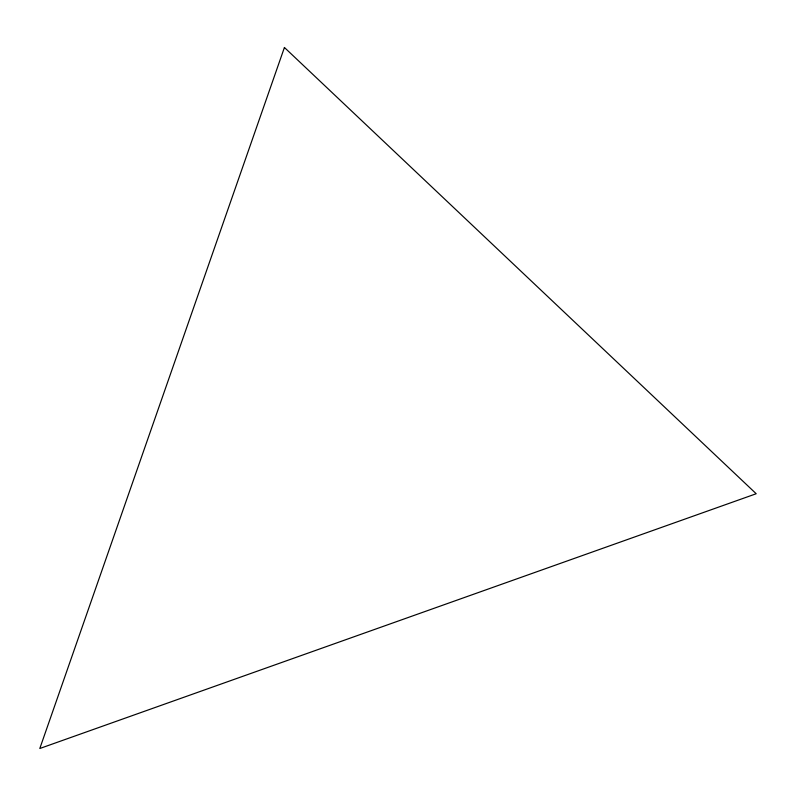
<?xml version="1.0" encoding="UTF-8"?>
<svg xmlns="http://www.w3.org/2000/svg" width="796" height="796" viewBox="0 0 796 796"><rect width="100%" height="100%" fill="white"/><g stroke="black" fill="none" stroke-linecap="round" stroke-linejoin="round"><path stroke-width="1.19" d="M284.421 47.491L39.8 748.509L756.2 493.739L284.421 47.491"/></g></svg>
